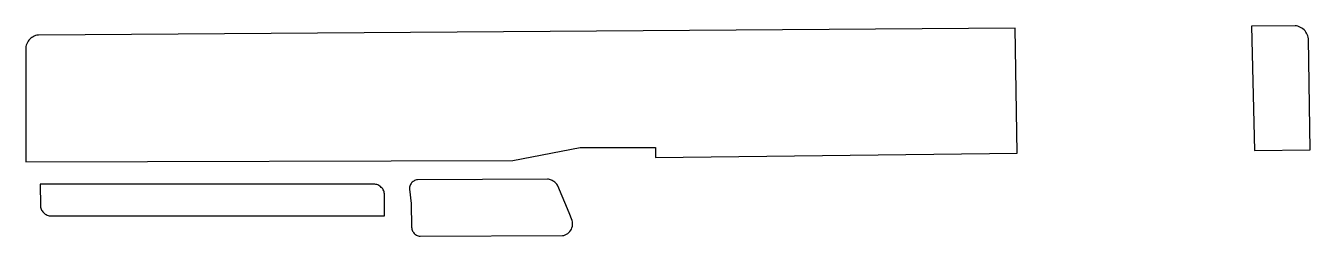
# Model space of a CAD drawing. Header units: millimetres. Extents: x 19 to 183, y -83 to -56.
import ezdxf

# ---------------------------------------------------------------- set-up
doc = ezdxf.new("R2010")
doc.units = ezdxf.units.MM

msp = doc.modelspace()

# ---------------------------------------------------------------- linework, layer by layer
for points in [[(145.864326, -72.0598), (145.610326, -56.009794), (20.327874, -56.896254), (20.147534, -56.924956), (19.973544, -56.970676), (19.80692, -57.032652), (19.648424, -57.110122), (19.498818, -57.201816), (19.359118, -57.306972), (19.23034, -57.424828), (19.1135, -57.554368), (19.009106, -57.694576), (18.918428, -57.84469), (18.842228, -58.003948), (18.781268, -58.17108), (18.736564, -58.345324), (18.709132, -58.525918), (18.699734, -73.171304), (81.190846, -72.97547), (89.815162, -71.32574), (99.48926, -71.32574), (99.48926, -72.600566), (145.864326, -72.059292)], [(175.948086, -55.736236), (176.308512, -71.69912), (183.47182, -71.615046), (183.235092, -57.374282), (183.203342, -57.18556), (183.153812, -57.003696), (183.087264, -56.829706), (183.004714, -56.664352), (182.907178, -56.50865), (182.795672, -56.363362), (182.670958, -56.229758), (182.534052, -56.1086), (182.38597, -56.00065), (182.227728, -55.907178), (182.060342, -55.828946), (181.884574, -55.766716), (181.70144, -55.721758), (181.511956, -55.694834), (175.947832, -55.736998)], [(88.403938, -79.69377), (86.955884, -76.24826), (86.891622, -76.137262), (86.819232, -76.03236), (86.739476, -75.934062), (86.652608, -75.842368), (86.559136, -75.75804), (86.459568, -75.681078), (86.354412, -75.61199), (86.244176, -75.55103), (86.129368, -75.498706), (86.010242, -75.455272), (85.88756, -75.420982), (85.761576, -75.396344), (85.632798, -75.381612), (68.948554, -75.46086), (68.822824, -75.48245), (68.702174, -75.516994), (68.58762, -75.56373), (68.47967, -75.621642), (68.379086, -75.690222), (68.28663, -75.768454), (68.20281, -75.85583), (68.128388, -75.951334), (68.064126, -76.054204), (68.010786, -76.163424), (67.968876, -76.278486), (67.939412, -76.398628), (67.922902, -76.522834), (67.920108, -76.650342), (68.154042, -78.498446), (68.202048, -81.543906), (68.215002, -81.671414), (68.240656, -81.794858), (68.278248, -81.913476), (68.32727, -82.02676), (68.38696, -82.133948), (68.456556, -82.234278), (68.53555, -82.326988), (68.62318, -82.411316), (68.718938, -82.486754), (68.822062, -82.55254), (68.932044, -82.607912), (69.048122, -82.652108), (69.169534, -82.68462), (69.295772, -82.704432), (87.53348, -82.621882), (87.726012, -82.582766), (87.907622, -82.52079), (88.076786, -82.437732), (88.232488, -82.335624), (88.373712, -82.216244), (88.498934, -82.08137), (88.607138, -81.933034), (88.697054, -81.773014), (88.767412, -81.603088), (88.817196, -81.425034), (88.845136, -81.240884), (88.849962, -81.052416), (88.830658, -80.861662), (88.785954, -80.6704), (88.403684, -79.69377)], [(22.00402, -80.09001), (64.728598, -80.09001), (64.721232, -77.27823), (64.699896, -77.138276), (64.665098, -77.003148), (64.6176, -76.873608), (64.558164, -76.750418), (64.487552, -76.634086), (64.406526, -76.525628), (64.315594, -76.425552), (64.215518, -76.33462), (64.10706, -76.253594), (63.990728, -76.182982), (63.867538, -76.123546), (63.737998, -76.076048), (63.60287, -76.04125), (63.462916, -76.019914), (20.572476, -76.012548), (20.579842, -78.80477), (20.601432, -78.94701), (20.636738, -79.08417), (20.684744, -79.215742), (20.744942, -79.340964), (20.81657, -79.459074), (20.898866, -79.56931), (20.991322, -79.67091), (21.092922, -79.763366), (21.203158, -79.845662), (21.321268, -79.91729), (21.44649, -79.977488), (21.578062, -80.025494), (21.715222, -80.0608), (21.857462, -80.08239), (22.003766, -80.089756)]]:
    msp.add_lwpolyline(points)

doc.saveas('drawing.dxf')
